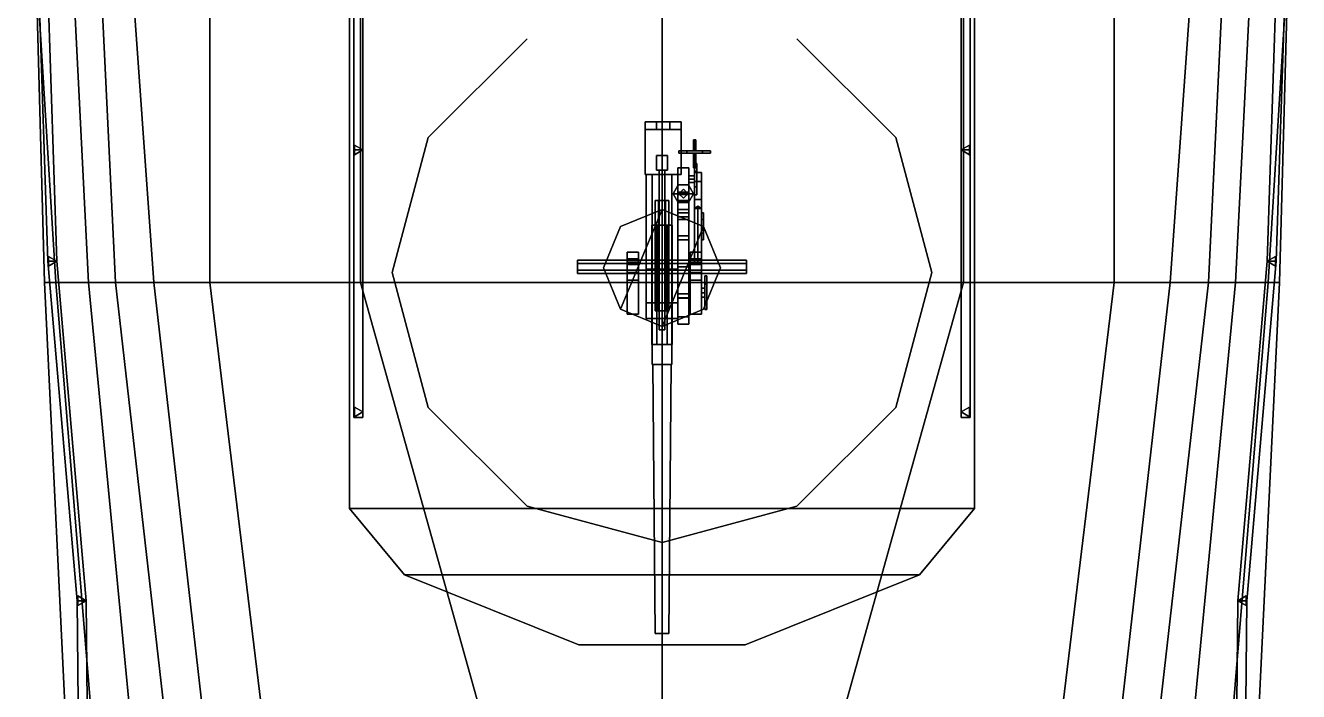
# Model space of a CAD drawing. Header units: millimetres. Extents: x -30 to 5.9, y -44.5 to 49.
# Drawn here: x -5.66 to 5.66, y -26.27 to -20.34 of the extents above; entities that cross this region are included whole.
import ezdxf

# ---------------------------------------------------------------- set-up
doc = ezdxf.new("R2010")
doc.units = ezdxf.units.MM
for name, color, linetype in [('gun', 1, 'Continuous'), ('r2', 6, 'Continuous'), ('railings', 6, 'Continuous'), ('sleeve', 5, 'Continuous'), ('turret', 2, 'Continuous')]:
    doc.layers.add(name, color=color, linetype=linetype)

msp = doc.modelspace()

# ---------------------------------------------------------------- linework, layer by layer
for points in [[(2.78, -24.64, 4.74), (2.78, -9.53, 4.45), (-2.78, -9.53, 4.45), (-2.78, -24.64, 4.74)], [(-2.78, -9.53, 4.45), (-2.78, -9.53, 2.53), (-2.78, -24.64, 2.31), (-2.78, -24.64, 4.74)], [(2.78, -24.64, 2.31), (2.78, -9.53, 2.53), (2.78, -9.53, 4.45), (2.78, -24.64, 4.74)], [(-5.39, -22.63, 1.24), (-5.66, -18.26, 1.24), (-5.32, -18.26, -0.49), (-5.1, -22.63, -0.25)], [(-5.49, -22.63, 2.35), (-5.61, -18.26, 2.53), (-5.66, -18.26, 1.24), (-5.39, -22.63, 1.24)], [(5.49, -22.63, 2.35), (5.61, -18.26, 2.53), (-5.61, -18.26, 2.53), (-5.49, -22.63, 2.35)], [(-5.1, -22.63, -0.25), (-5.32, -18.26, -0.49), (-5.07, -18.26, -1.28), (-4.86, -22.63, -0.81)], [(-4.86, -22.63, -0.81), (-5.07, -18.26, -1.28), (-4.83, -18.26, -1.6), (-4.52, -22.63, -1.27)], [(-4.52, -22.63, -1.27), (-4.83, -18.26, -1.6), (-4.02, -18.26, -2.34), (-4.02, -22.63, -1.77)], [(-4.02, -18.26, -2.34), (-2.68, -18.26, -3.03), (-2.68, -22.63, -2.6), (-4.02, -22.63, -1.77)], [(-2.68, -22.63, -2.6), (-2.68, -18.26, -3.03), (0, -18.26, -3.53), (0, -22.63, -3.64)], [(2.68, -18.26, -3.03), (2.68, -22.63, -2.6), (0, -22.63, -3.64), (0, -18.26, -3.53)], [(4.02, -22.63, -1.77), (2.68, -22.63, -2.6), (2.68, -18.26, -3.03), (4.02, -18.26, -2.34)], [(4.83, -18.26, -1.6), (4.52, -22.63, -1.27), (4.02, -22.63, -1.77), (4.02, -18.26, -2.34)], [(5.07, -18.26, -1.28), (4.86, -22.63, -0.81), (4.52, -22.63, -1.27), (4.83, -18.26, -1.6)], [(5.32, -18.26, -0.49), (5.1, -22.63, -0.25), (4.86, -22.63, -0.81), (5.07, -18.26, -1.28)], [(5.66, -18.26, 1.24), (5.39, -22.63, 1.24), (5.1, -22.63, -0.25), (5.32, -18.26, -0.49)], [(5.61, -18.26, 2.53), (5.49, -22.63, 2.35), (5.39, -22.63, 1.24), (5.66, -18.26, 1.24)], [(-1.2, -20.462, 4.66), (-2.078, -21.34, 4.67), (-2.078, -21.34, 6.31), (-1.2, -20.462, 6.31)], [(-2.078, -21.34, 4.67), (-1.2, -20.462, 4.66), (-1.2, -20.462, 6.31), (-2.078, -21.34, 6.31)], [(2.078, -21.34, 4.67), (1.2, -20.462, 4.66), (1.2, -20.462, 6.31), (2.078, -21.34, 6.31)], [(1.2, -20.462, 4.66), (2.078, -21.34, 4.67), (2.078, -21.34, 6.31), (1.2, -20.462, 6.31)], [(-2.078, -21.34, 4.67), (-2.4, -22.54, 4.7), (-2.4, -22.54, 6.31), (-2.078, -21.34, 6.31)], [(-2.4, -22.54, 4.7), (-2.078, -21.34, 4.67), (-2.078, -21.34, 6.31), (-2.4, -22.54, 6.31)], [(2.4, -22.54, 4.7), (2.078, -21.34, 4.67), (2.078, -21.34, 6.31), (2.4, -22.54, 6.31)], [(2.078, -21.34, 4.67), (2.4, -22.54, 4.7), (2.4, -22.54, 6.31), (2.078, -21.34, 6.31)], [(0, -21.98, 4.69), (-0.368, -22.132, 4.69), (-0.368, -22.132, 5.2), (0, -21.98, 5.2)], [(0.368, -22.132, 4.69), (0, -21.98, 4.69), (0, -21.98, 5.2), (0.368, -22.132, 5.2)], [(-0.368, -22.132, 4.69), (-0.52, -22.5, 4.7), (-0.52, -22.5, 5.2), (-0.368, -22.132, 5.2)], [(0.52, -22.5, 4.7), (0.368, -22.132, 4.69), (0.368, -22.132, 5.2), (0.52, -22.5, 5.2)], [(-0.52, -22.5, 4.7), (-0.368, -22.868, 4.7), (-0.368, -22.868, 5.2), (-0.52, -22.5, 5.2)], [(0.368, -22.868, 4.7), (0.52, -22.5, 4.7), (0.52, -22.5, 5.2), (0.368, -22.868, 5.2)], [(-5.28, -27, 2.45), (-5.49, -22.63, 2.35), (-5.39, -22.63, 1.24), (-5.03, -27, 0.64)], [(5.28, -27, 2.45), (5.49, -22.63, 2.35), (-5.49, -22.63, 2.35), (-5.28, -27, 2.45)], [(-5.03, -27, 0.64), (-5.39, -22.63, 1.24), (-5.1, -22.63, -0.25), (-4.68, -27, -0.12)], [(-4.68, -27, -0.12), (-5.1, -22.63, -0.25), (-4.86, -22.63, -0.81), (-4.36, -27, -0.64)], [(-4.36, -27, -0.64), (-4.86, -22.63, -0.81), (-4.52, -22.63, -1.27), (-4.02, -27, -1.05)], [(-4.02, -27, -1.05), (-4.52, -22.63, -1.27), (-4.02, -22.63, -1.77), (-3.49, -27, -1.51)], [(-4.02, -22.63, -1.77), (-2.68, -22.63, -2.6), (-1.46, -27, -2.6), (-3.49, -27, -1.51)], [(-1.46, -27, -2.6), (-2.68, -22.63, -2.6), (0, -22.63, -3.64), (0, -27, -3.64)], [(-2.4, -22.54, 4.7), (-2.078, -23.74, 4.72), (-2.078, -23.74, 6.31), (-2.4, -22.54, 6.31)], [(-2.078, -23.74, 4.72), (-2.4, -22.54, 4.7), (-2.4, -22.54, 6.31), (-2.078, -23.74, 6.31)], [(2.68, -22.63, -2.6), (1.46, -27, -2.6), (0, -27, -3.64), (0, -22.63, -3.64)], [(3.49, -27, -1.51), (1.46, -27, -2.6), (2.68, -22.63, -2.6), (4.02, -22.63, -1.77)], [(2.078, -23.74, 4.72), (2.4, -22.54, 4.7), (2.4, -22.54, 6.31), (2.078, -23.74, 6.31)], [(2.4, -22.54, 4.7), (2.078, -23.74, 4.72), (2.078, -23.74, 6.31), (2.4, -22.54, 6.31)], [(4.52, -22.63, -1.27), (4.02, -27, -1.05), (3.49, -27, -1.51), (4.02, -22.63, -1.77)], [(4.86, -22.63, -0.81), (4.36, -27, -0.64), (4.02, -27, -1.05), (4.52, -22.63, -1.27)], [(5.1, -22.63, -0.25), (4.68, -27, -0.12), (4.36, -27, -0.64), (4.86, -22.63, -0.81)], [(5.39, -22.63, 1.24), (5.03, -27, 0.64), (4.68, -27, -0.12), (5.1, -22.63, -0.25)], [(5.49, -22.63, 2.35), (5.28, -27, 2.45), (5.03, -27, 0.64), (5.39, -22.63, 1.24)], [(-0.368, -22.868, 4.7), (0, -23.02, 4.71), (0, -23.02, 5.2), (-0.368, -22.868, 5.2)], [(0, -23.02, 4.71), (0.368, -22.868, 4.7), (0.368, -22.868, 5.2), (0, -23.02, 5.2)], [(-2.078, -23.74, 4.72), (-1.2, -24.618, 4.74), (-1.2, -24.618, 6.31), (-2.078, -23.74, 6.31)], [(-1.2, -24.618, 4.74), (-2.078, -23.74, 4.72), (-2.078, -23.74, 6.31), (-1.2, -24.618, 6.31)], [(1.2, -24.618, 4.74), (2.078, -23.74, 4.72), (2.078, -23.74, 6.31), (1.2, -24.618, 6.31)], [(2.078, -23.74, 4.72), (1.2, -24.618, 4.74), (1.2, -24.618, 6.31), (2.078, -23.74, 6.31)], [(-2.78, -24.64, 4.74), (-2.78, -24.64, 2.39), (-2.29, -25.23, 2.4), (-2.29, -25.23, 4.74)], [(2.29, -25.23, 4.74), (2.78, -24.64, 4.74), (-2.78, -24.64, 4.74), (-2.29, -25.23, 4.74)], [(-1.2, -24.618, 4.74), (0, -24.94, 4.74), (0, -24.94, 6.31), (-1.2, -24.618, 6.31)], [(0, -24.94, 4.74), (-1.2, -24.618, 4.74), (-1.2, -24.618, 6.31), (0, -24.94, 6.31)], [(0, -24.94, 4.74), (1.2, -24.618, 4.74), (1.2, -24.618, 6.31), (0, -24.94, 6.31)], [(1.2, -24.618, 4.74), (0, -24.94, 4.74), (0, -24.94, 6.31), (1.2, -24.618, 6.31)], [(2.29, -25.23, 2.4), (2.78, -24.64, 2.39), (2.78, -24.64, 4.74), (2.29, -25.23, 4.74)], [(-2.29, -25.23, 4.74), (-2.29, -25.23, 2.4), (2.29, -25.23, 2.4), (2.29, -25.23, 4.74)], [(2.29, -25.23, 4.74), (-2.29, -25.23, 4.74), (-0.74, -25.85, 4.74), (0.74, -25.85, 4.74)], [(0.74, -25.85, 4.74), (-0.74, -25.85, 4.74), (-2.29, -25.23, 4.74), (2.29, -25.23, 4.74)]]:
    msp.add_3dface(points)
at = {"layer": 'gun'}
for points in [[(-0.05, -21.2, 7.14), (-0.15, -21.2, 7.14), (-0.15, -21.27, 7.17), (-0.05, -21.27, 7.17)], [(-0.15, -21.67, 6.85), (-0.15, -21.2, 6.85), (0.17, -21.2, 6.85), (0.17, -21.67, 6.85)], [(-0.15, -21.27, 7.17), (-0.15, -21.2, 7.14), (-0.15, -21.2, 6.85), (-0.15, -21.27, 6.85)], [(-0.05, -21.2, 6.85), (-0.15, -21.2, 6.85), (-0.15, -21.2, 7.14), (-0.05, -21.2, 7.14)], [(0.17, -21.27, 7.17), (-0.15, -21.27, 7.17), (-0.15, -21.67, 7.17), (0.17, -21.67, 7.17)], [(-0.15, -21.67, 7.17), (-0.15, -21.27, 7.17), (-0.15, -21.27, 6.85), (-0.15, -21.67, 6.85)], [(0.07, -21.2, 6.89), (-0.05, -21.2, 6.89), (-0.05, -21.27, 6.89), (0.07, -21.27, 6.89)], [(0.07, -21.2, 6.85), (-0.05, -21.2, 6.85), (-0.05, -21.2, 6.89), (0.07, -21.2, 6.89)], [(-0.05, -21.27, 6.89), (-0.05, -21.2, 6.89), (-0.05, -21.2, 7.14), (-0.05, -21.27, 7.17)], [(0.07, -21.27, 6.89), (-0.05, -21.27, 6.89), (-0.05, -21.27, 7.17), (0.07, -21.27, 7.17)], [(0.17, -21.2, 7.14), (0.07, -21.2, 7.14), (0.07, -21.27, 7.17), (0.17, -21.27, 7.17)], [(0.07, -21.27, 7.17), (0.07, -21.2, 7.14), (0.07, -21.2, 6.89), (0.07, -21.27, 6.89)], [(0.17, -21.2, 6.85), (0.07, -21.2, 6.85), (0.07, -21.2, 7.14), (0.17, -21.2, 7.14)], [(0.17, -21.27, 6.85), (0.17, -21.2, 6.85), (0.17, -21.2, 7.14), (0.17, -21.27, 7.17)], [(0.17, -21.67, 6.85), (0.17, -21.27, 6.85), (0.17, -21.27, 7.17), (0.17, -21.67, 7.17)], [(-0.05, -21.63, 6.72), (-0.05, -21.5, 6.72), (0.05, -21.5, 6.72), (0.05, -21.63, 6.72)], [(-0.05, -21.5, 6.85), (-0.05, -21.5, 6.72), (-0.05, -21.63, 6.72), (-0.05, -21.63, 6.85)], [(0.05, -21.5, 6.85), (0.05, -21.5, 6.72), (-0.05, -21.5, 6.72), (-0.05, -21.5, 6.85)], [(0.05, -21.63, 6.72), (0.05, -21.5, 6.72), (0.05, -21.5, 6.85), (0.05, -21.63, 6.85)], [(0.17, -21.67, 7.17), (-0.15, -21.67, 7.17), (-0.15, -21.67, 6.85), (0.17, -21.67, 6.85)], [(-0.087, -23.36, 7.06), (0, -23.36, 7.11), (0, -21.67, 7.11), (-0.087, -21.67, 7.06)], [(-0.087, -23.36, 6.96), (-0.087, -23.36, 7.06), (-0.087, -21.67, 7.06), (-0.087, -21.67, 6.96)], [(0, -23.36, 6.91), (-0.087, -23.36, 6.96), (-0.087, -21.67, 6.96), (0, -21.67, 6.91)], [(-0.05, -21.63, 6.85), (-0.05, -21.63, 6.72), (0.05, -21.63, 6.72), (0.05, -21.63, 6.85)], [(0, -23.05, 6.755), (-0.025, -23.05, 6.78), (-0.025, -21.63, 6.78), (0, -21.63, 6.755)], [(-0.025, -23.05, 6.78), (0, -23.05, 6.805), (0, -21.63, 6.805), (-0.025, -21.63, 6.78)], [(0.025, -23.05, 6.78), (0, -23.05, 6.755), (0, -21.63, 6.755), (0.025, -21.63, 6.78)], [(0, -23.05, 6.805), (0.025, -23.05, 6.78), (0.025, -21.63, 6.78), (0, -21.63, 6.805)], [(0.087, -23.36, 6.96), (0, -23.36, 6.91), (0, -21.67, 6.91), (0.087, -21.67, 6.96)], [(0, -23.36, 7.11), (0.087, -23.36, 7.06), (0.087, -21.67, 7.06), (0, -21.67, 7.11)], [(0.087, -23.36, 7.06), (0.087, -23.36, 6.96), (0.087, -21.67, 6.96), (0.087, -21.67, 7.06)], [(-0.087, -23.36, 7.06), (0.087, -23.36, 6.96), (0.087, -23.36, 7.06), (0, -23.36, 7.11)], [(-0.087, -23.36, 6.96), (0, -23.36, 6.91), (0.087, -23.36, 6.96), (-0.087, -23.36, 7.06)], [(-0.061, -25.75, 7.045), (0, -25.75, 7.08), (0, -23.36, 7.105), (-0.082, -23.36, 7.058)], [(-0.061, -25.75, 6.975), (-0.061, -25.75, 7.045), (-0.082, -23.36, 7.058), (-0.082, -23.36, 6.963)], [(0, -25.75, 6.94), (-0.061, -25.75, 6.975), (-0.082, -23.36, 6.963), (0, -23.36, 6.915)], [(0, -25.75, 7.08), (0.061, -25.75, 7.045), (0.082, -23.36, 7.058), (0, -23.36, 7.105)], [(0.061, -25.75, 6.975), (0, -25.75, 6.94), (0, -23.36, 6.915), (0.082, -23.36, 6.963)], [(0.061, -25.75, 7.045), (0.061, -25.75, 6.975), (0.082, -23.36, 6.963), (0.082, -23.36, 7.058)], [(-0.061, -25.75, 6.975), (0, -25.75, 6.94), (0.061, -25.75, 6.975), (-0.061, -25.75, 7.045)], [(-0.061, -25.75, 7.045), (0.061, -25.75, 6.975), (0.061, -25.75, 7.045), (0, -25.75, 7.08)]]:
    msp.add_3dface(points, dxfattribs=at)
at = {"layer": 'r2'}
for points in [[(-2.74, -21.45, 5.95), (-2.74, -19.61, 5.92), (-2.66, -19.61, 5.92), (-2.66, -21.45, 5.95)], [(-2.66, -21.45, 5.95), (-2.66, -19.61, 5.92), (-2.74, -19.61, 5.92), (-2.74, -21.45, 5.95)], [(-5.46, -22.44, 3.63), (-5.54, -20, 3.6), (-5.46, -20, 3.6), (-5.38, -22.44, 3.63)], [(-5.38, -22.44, 3.63), (-5.46, -20, 3.6), (-5.54, -20, 3.6), (-5.46, -22.44, 3.63)], [(-2.66, -23.83, 6), (-2.66, -21.45, 5.95), (-2.74, -21.45, 5.95), (-2.74, -23.83, 6)], [(-2.74, -23.83, 6), (-2.74, -21.45, 5.95), (-2.66, -21.45, 5.95), (-2.66, -23.83, 6)], [(-2.735, -21.407, 4.67), (-2.66, -21.45, 4.67), (-2.66, -21.45, 5.95), (-2.735, -21.407, 5.95)], [(-2.735, -21.493, 4.67), (-2.735, -21.407, 4.67), (-2.735, -21.407, 5.95), (-2.735, -21.493, 5.95)], [(-2.66, -21.45, 4.67), (-2.735, -21.493, 4.67), (-2.735, -21.493, 5.95), (-2.66, -21.45, 5.95)], [(-5.455, -22.397, 2.35), (-5.38, -22.44, 2.35), (-5.38, -22.44, 3.63), (-5.455, -22.397, 3.63)], [(-5.455, -22.483, 2.35), (-5.455, -22.397, 2.35), (-5.455, -22.397, 3.63), (-5.455, -22.483, 3.63)], [(-5.12, -25.46, 3.69), (-5.38, -22.44, 3.63), (-5.46, -22.44, 3.63), (-5.2, -25.46, 3.69)], [(-5.2, -25.46, 3.69), (-5.46, -22.44, 3.63), (-5.38, -22.44, 3.63), (-5.12, -25.46, 3.69)], [(-5.38, -22.44, 2.35), (-5.455, -22.483, 2.35), (-5.455, -22.483, 3.63), (-5.38, -22.44, 3.63)], [(-2.735, -23.737, 4.72), (-2.66, -23.78, 4.72), (-2.66, -23.78, 6), (-2.735, -23.737, 6)], [(-2.735, -23.823, 4.72), (-2.735, -23.737, 4.72), (-2.735, -23.737, 6), (-2.735, -23.823, 6)], [(-2.66, -23.78, 4.72), (-2.735, -23.823, 4.72), (-2.735, -23.823, 6), (-2.66, -23.78, 6)], [(-5.1, -27.58, 3.74), (-5.12, -25.46, 3.69), (-5.2, -25.46, 3.69), (-5.18, -27.58, 3.74)], [(-5.18, -27.58, 3.74), (-5.2, -25.46, 3.69), (-5.12, -25.46, 3.69), (-5.1, -27.58, 3.74)], [(-5.195, -25.417, 2.41), (-5.12, -25.46, 2.41), (-5.12, -25.46, 3.69), (-5.195, -25.417, 3.69)], [(-5.195, -25.503, 2.41), (-5.195, -25.417, 2.41), (-5.195, -25.417, 3.69), (-5.195, -25.503, 3.69)], [(-5.12, -25.46, 2.41), (-5.195, -25.503, 2.41), (-5.195, -25.503, 3.69), (-5.12, -25.46, 3.69)]]:
    msp.add_3dface(points, dxfattribs=at)
at = {"layer": 'railings'}
for points in [[(2.66, -21.45, 5.95), (2.66, -19.61, 5.92), (2.74, -19.61, 5.92), (2.74, -21.45, 5.95)], [(2.74, -21.45, 5.95), (2.74, -19.61, 5.92), (2.66, -19.61, 5.92), (2.66, -21.45, 5.95)], [(5.46, -22.44, 3.63), (5.54, -20, 3.6), (5.46, -20, 3.6), (5.38, -22.44, 3.63)], [(5.38, -22.44, 3.63), (5.46, -20, 3.6), (5.54, -20, 3.6), (5.46, -22.44, 3.63)], [(2.735, -21.407, 4.67), (2.66, -21.45, 4.67), (2.66, -21.45, 5.95), (2.735, -21.407, 5.95)], [(2.66, -21.45, 4.67), (2.735, -21.493, 4.67), (2.735, -21.493, 5.95), (2.66, -21.45, 5.95)], [(2.74, -23.83, 6), (2.74, -21.45, 5.95), (2.66, -21.45, 5.95), (2.66, -23.83, 6)], [(2.66, -23.83, 6), (2.66, -21.45, 5.95), (2.74, -21.45, 5.95), (2.74, -23.83, 6)], [(2.735, -21.493, 4.67), (2.735, -21.407, 4.67), (2.735, -21.407, 5.95), (2.735, -21.493, 5.95)], [(5.455, -22.397, 2.35), (5.38, -22.44, 2.35), (5.38, -22.44, 3.63), (5.455, -22.397, 3.63)], [(5.455, -22.483, 2.35), (5.455, -22.397, 2.35), (5.455, -22.397, 3.63), (5.455, -22.483, 3.63)], [(5.12, -25.46, 3.69), (5.38, -22.44, 3.63), (5.46, -22.44, 3.63), (5.2, -25.46, 3.69)], [(5.2, -25.46, 3.69), (5.46, -22.44, 3.63), (5.38, -22.44, 3.63), (5.12, -25.46, 3.69)], [(5.38, -22.44, 2.35), (5.455, -22.483, 2.35), (5.455, -22.483, 3.63), (5.38, -22.44, 3.63)], [(2.735, -23.737, 4.72), (2.66, -23.78, 4.72), (2.66, -23.78, 6), (2.735, -23.737, 6)], [(2.735, -23.823, 4.72), (2.735, -23.737, 4.72), (2.735, -23.737, 6), (2.735, -23.823, 6)], [(2.66, -23.78, 4.72), (2.735, -23.823, 4.72), (2.735, -23.823, 6), (2.66, -23.78, 6)], [(5.18, -27.58, 3.74), (5.2, -25.46, 3.69), (5.12, -25.46, 3.69), (5.1, -27.58, 3.74)], [(5.1, -27.58, 3.74), (5.12, -25.46, 3.69), (5.2, -25.46, 3.69), (5.18, -27.58, 3.74)], [(5.195, -25.417, 2.41), (5.12, -25.46, 2.41), (5.12, -25.46, 3.69), (5.195, -25.417, 3.69)], [(5.12, -25.46, 2.41), (5.195, -25.503, 2.41), (5.195, -25.503, 3.69), (5.12, -25.46, 3.69)], [(5.195, -25.503, 2.41), (5.195, -25.417, 2.41), (5.195, -25.417, 3.69), (5.195, -25.503, 3.69)]]:
    msp.add_3dface(points, dxfattribs=at)
at = {"layer": 'sleeve'}
for points in [[(0.29, -21.36, 7.32), (0.3, -21.36, 7.31), (0.29, -21.36, 7.3), (0.28, -21.36, 7.31)], [(0.29, -21.46, 7.3), (0.28, -21.46, 7.31), (0.28, -21.36, 7.31), (0.29, -21.36, 7.3)], [(0.28, -21.46, 7.31), (0.29, -21.46, 7.32), (0.29, -21.36, 7.32), (0.28, -21.36, 7.31)], [(0.3, -21.46, 7.31), (0.29, -21.46, 7.3), (0.29, -21.36, 7.3), (0.3, -21.36, 7.31)], [(0.29, -21.46, 7.32), (0.3, -21.46, 7.31), (0.3, -21.36, 7.31), (0.29, -21.36, 7.32)], [(0.15, -21.46, 7.21), (0.43, -21.46, 7.21), (0.36, -21.46, 7.089), (0.22, -21.46, 7.089)], [(0.22, -21.46, 7.331), (0.36, -21.46, 7.331), (0.43, -21.46, 7.21), (0.15, -21.46, 7.21)], [(0.22, -21.48, 7.089), (0.15, -21.48, 7.21), (0.15, -21.46, 7.21), (0.22, -21.46, 7.089)], [(0.15, -21.48, 7.21), (0.22, -21.48, 7.331), (0.22, -21.46, 7.331), (0.15, -21.46, 7.21)], [(0.22, -21.48, 7.089), (0.36, -21.48, 7.089), (0.43, -21.48, 7.21), (0.15, -21.48, 7.21)], [(0.15, -21.48, 7.21), (0.43, -21.48, 7.21), (0.36, -21.48, 7.331), (0.22, -21.48, 7.331)], [(0.36, -21.48, 7.089), (0.22, -21.48, 7.089), (0.22, -21.46, 7.089), (0.36, -21.46, 7.089)], [(0.22, -21.48, 7.331), (0.36, -21.48, 7.331), (0.36, -21.46, 7.331), (0.22, -21.46, 7.331)], [(0.29, -21.61, 7.2), (0.28, -21.61, 7.21), (0.28, -21.48, 7.21), (0.29, -21.48, 7.2)], [(0.28, -21.61, 7.21), (0.29, -21.61, 7.22), (0.29, -21.48, 7.22), (0.28, -21.48, 7.21)], [(0.3, -21.61, 7.21), (0.29, -21.61, 7.2), (0.29, -21.48, 7.2), (0.3, -21.48, 7.21)], [(0.29, -21.61, 7.22), (0.3, -21.61, 7.21), (0.3, -21.48, 7.21), (0.29, -21.48, 7.22)], [(0.43, -21.48, 7.21), (0.36, -21.48, 7.089), (0.36, -21.46, 7.089), (0.43, -21.46, 7.21)], [(0.36, -21.48, 7.331), (0.43, -21.48, 7.21), (0.43, -21.46, 7.21), (0.36, -21.46, 7.331)], [(0.24, -22.01, 7.26), (0.24, -21.61, 7.26), (0.14, -21.61, 7.26), (0.14, -22.01, 7.26)], [(0.24, -21.61, 7.26), (0.24, -21.61, 7.05), (0.14, -21.61, 7.05), (0.14, -21.61, 7.26)], [(0.14, -22.01, 7.05), (0.14, -21.61, 7.05), (0.24, -21.61, 7.05), (0.24, -22.01, 7.05)], [(0.14, -21.61, 7.26), (0.14, -21.61, 7.05), (0.14, -22.01, 7.05), (0.14, -22.01, 7.26)], [(0.24, -22.01, 7.05), (0.24, -21.61, 7.05), (0.24, -21.61, 7.26), (0.24, -22.01, 7.26)], [(0.29, -21.64, 7.029), (0.29, -21.78, 7.029), (0.29, -21.85, 7.15), (0.29, -21.57, 7.15)], [(0.29, -21.57, 7.15), (0.29, -21.85, 7.15), (0.29, -21.78, 7.271), (0.29, -21.64, 7.271)], [(0.29, -21.64, 7.029), (0.29, -21.57, 7.15), (0.31, -21.57, 7.15), (0.31, -21.64, 7.029)], [(0.29, -21.57, 7.15), (0.29, -21.64, 7.271), (0.31, -21.64, 7.271), (0.31, -21.57, 7.15)], [(0.31, -21.57, 7.15), (0.31, -21.85, 7.15), (0.31, -21.78, 7.029), (0.31, -21.64, 7.029)], [(0.31, -21.64, 7.271), (0.31, -21.78, 7.271), (0.31, -21.85, 7.15), (0.31, -21.57, 7.15)], [(-0.14, -21.67, 7.15), (-0.14, -21.67, 6.82), (-0.14, -22.95, 6.82), (-0.14, -22.95, 7.15)], [(-0.14, -22.95, 6.82), (-0.14, -21.67, 6.82), (0.14, -21.67, 6.82), (0.14, -22.95, 6.82)], [(0.14, -22.51, 7.15), (0.14, -21.67, 7.15), (-0.14, -21.67, 7.15), (-0.14, -22.51, 7.15)], [(0.14, -21.67, 7.15), (0.14, -21.67, 6.82), (-0.14, -21.67, 6.82), (-0.14, -21.67, 7.15)], [(0.14, -22.95, 6.82), (0.14, -21.67, 6.82), (0.14, -21.67, 7.15), (0.14, -22.95, 7.15)], [(0.24, -21.71, 7.12), (0.24, -21.68, 7.15), (0.29, -21.68, 7.15), (0.29, -21.71, 7.12)], [(0.24, -21.68, 7.15), (0.24, -21.71, 7.18), (0.29, -21.71, 7.18), (0.29, -21.68, 7.15)], [(0.24, -21.74, 7.15), (0.24, -21.71, 7.12), (0.29, -21.71, 7.12), (0.29, -21.74, 7.15)], [(0.24, -21.71, 7.18), (0.24, -21.74, 7.15), (0.29, -21.74, 7.15), (0.29, -21.71, 7.18)], [(0.29, -21.78, 7.029), (0.29, -21.64, 7.029), (0.31, -21.64, 7.029), (0.31, -21.78, 7.029)], [(0.29, -21.64, 7.271), (0.29, -21.78, 7.271), (0.31, -21.78, 7.271), (0.31, -21.64, 7.271)], [(0.235, -21.762, 7.51), (0.145, -21.762, 7.51), (0.1, -21.84, 7.51), (0.28, -21.84, 7.51)], [(0.28, -21.84, 7.35), (0.1, -21.84, 7.35), (0.145, -21.762, 7.35), (0.235, -21.762, 7.35)], [(0.145, -21.762, 7.35), (0.1, -21.84, 7.35), (0.1, -21.84, 7.51), (0.145, -21.762, 7.51)], [(0.28, -21.84, 7.51), (0.1, -21.84, 7.51), (0.145, -21.918, 7.51), (0.235, -21.918, 7.51)], [(0.235, -21.918, 7.35), (0.145, -21.918, 7.35), (0.1, -21.84, 7.35), (0.28, -21.84, 7.35)], [(0.1, -21.84, 7.35), (0.145, -21.918, 7.35), (0.145, -21.918, 7.51), (0.1, -21.84, 7.51)], [(0.235, -21.762, 7.35), (0.145, -21.762, 7.35), (0.145, -21.762, 7.51), (0.235, -21.762, 7.51)], [(0.19, -21.8, 7.26), (0.15, -21.84, 7.26), (0.15, -21.84, 7.35), (0.19, -21.8, 7.35)], [(0.15, -21.84, 7.26), (0.19, -21.88, 7.26), (0.19, -21.88, 7.35), (0.15, -21.84, 7.35)], [(0.23, -21.84, 7.26), (0.19, -21.8, 7.26), (0.19, -21.8, 7.35), (0.23, -21.84, 7.35)], [(0.19, -21.88, 7.26), (0.23, -21.84, 7.26), (0.23, -21.84, 7.35), (0.19, -21.88, 7.35)], [(0.28, -21.84, 7.35), (0.235, -21.762, 7.35), (0.235, -21.762, 7.51), (0.28, -21.84, 7.51)], [(0.235, -21.918, 7.35), (0.28, -21.84, 7.35), (0.28, -21.84, 7.51), (0.235, -21.918, 7.51)], [(0.29, -21.85, 7.15), (0.29, -21.78, 7.029), (0.31, -21.78, 7.029), (0.31, -21.85, 7.15)], [(0.29, -21.78, 7.271), (0.29, -21.85, 7.15), (0.31, -21.85, 7.15), (0.31, -21.78, 7.271)], [(-0.06, -22.88, 7.53), (-0.03, -22.88, 7.582), (-0.03, -21.9, 7.582), (-0.06, -21.9, 7.53)], [(-0.03, -21.9, 7.582), (0.03, -21.9, 7.582), (0.06, -21.9, 7.53), (-0.06, -21.9, 7.53)], [(-0.03, -22.88, 7.478), (-0.06, -22.88, 7.53), (-0.06, -21.9, 7.53), (-0.03, -21.9, 7.478)], [(-0.06, -21.9, 7.53), (0.06, -21.9, 7.53), (0.03, -21.9, 7.478), (-0.03, -21.9, 7.478)], [(0.03, -22.88, 7.478), (-0.03, -22.88, 7.478), (-0.03, -21.9, 7.478), (0.03, -21.9, 7.478)], [(-0.03, -22.88, 7.582), (0.03, -22.88, 7.582), (0.03, -21.9, 7.582), (-0.03, -21.9, 7.582)], [(0.03, -22.88, 7.582), (0.06, -22.88, 7.53), (0.06, -21.9, 7.53), (0.03, -21.9, 7.582)], [(0.06, -22.88, 7.53), (0.03, -22.88, 7.478), (0.03, -21.9, 7.478), (0.06, -21.9, 7.53)], [(0.14, -22.07, 7.34), (0.14, -21.9, 7.36), (0.24, -21.9, 7.36), (0.24, -22.07, 7.34)], [(0.24, -22.07, 7.41), (0.24, -21.9, 7.47), (0.14, -21.9, 7.47), (0.14, -22.07, 7.41)], [(0.14, -21.9, 7.47), (0.14, -21.9, 7.36), (0.14, -22.07, 7.34), (0.14, -22.07, 7.41)], [(0.145, -21.918, 7.35), (0.235, -21.918, 7.35), (0.235, -21.918, 7.51), (0.145, -21.918, 7.51)], [(0.24, -22.07, 7.34), (0.24, -21.9, 7.36), (0.24, -21.9, 7.47), (0.24, -22.07, 7.41)], [(0.14, -22.01, 7.26), (0.14, -22.01, 7.05), (0.24, -22.01, 7.05), (0.24, -22.01, 7.26)], [(0.24, -22.77, 7.32), (0.24, -22.07, 7.41), (0.14, -22.07, 7.41), (0.14, -22.77, 7.32)], [(0.14, -22.07, 7.41), (0.14, -22.07, 7.34), (0.14, -22.55, 7.26), (0.14, -22.77, 7.32)], [(0.14, -22.55, 7.26), (0.14, -22.07, 7.34), (0.24, -22.07, 7.34), (0.24, -22.55, 7.26)], [(0.24, -22.55, 7.26), (0.24, -22.07, 7.34), (0.24, -22.07, 7.41), (0.24, -22.77, 7.32)], [(-0.045, -23.18, 6.702), (-0.09, -23.18, 6.78), (-0.09, -22.12, 6.78), (-0.045, -22.12, 6.702)], [(-0.09, -23.18, 6.78), (-0.045, -23.18, 6.858), (-0.045, -22.12, 6.858), (-0.09, -22.12, 6.78)], [(0.09, -22.12, 6.78), (-0.09, -22.12, 6.78), (-0.045, -22.12, 6.858), (0.045, -22.12, 6.858)], [(0.045, -22.12, 6.702), (-0.045, -22.12, 6.702), (-0.09, -22.12, 6.78), (0.09, -22.12, 6.78)], [(0.045, -23.18, 6.702), (-0.045, -23.18, 6.702), (-0.045, -22.12, 6.702), (0.045, -22.12, 6.702)], [(-0.045, -23.18, 6.858), (0.045, -23.18, 6.858), (0.045, -22.12, 6.858), (-0.045, -22.12, 6.858)], [(0.09, -23.18, 6.78), (0.045, -23.18, 6.702), (0.045, -22.12, 6.702), (0.09, -22.12, 6.78)], [(0.045, -23.18, 6.858), (0.09, -23.18, 6.78), (0.09, -22.12, 6.78), (0.045, -22.12, 6.858)], [(-0.75, -22.46, 6.968), (-0.75, -22.52, 6.968), (-0.75, -22.55, 7.02), (-0.75, -22.43, 7.02)], [(-0.75, -22.43, 7.02), (-0.75, -22.55, 7.02), (-0.75, -22.52, 7.072), (-0.75, -22.46, 7.072)], [(-0.75, -22.46, 6.968), (-0.75, -22.43, 7.02), (0.75, -22.43, 7.02), (0.75, -22.46, 6.968)], [(-0.75, -22.43, 7.02), (-0.75, -22.46, 7.072), (0.75, -22.46, 7.072), (0.75, -22.43, 7.02)], [(-0.75, -22.52, 6.968), (-0.75, -22.46, 6.968), (0.75, -22.46, 6.968), (0.75, -22.52, 6.968)], [(-0.75, -22.46, 7.072), (-0.75, -22.52, 7.072), (0.75, -22.52, 7.072), (0.75, -22.46, 7.072)], [(-0.75, -22.55, 7.02), (-0.75, -22.52, 6.968), (0.75, -22.52, 6.968), (0.75, -22.55, 7.02)], [(-0.75, -22.52, 7.072), (-0.75, -22.55, 7.02), (0.75, -22.55, 7.02), (0.75, -22.52, 7.072)], [(0.14, -22.81, 7.54), (0.14, -22.51, 7.54), (-0.14, -22.51, 7.54), (-0.14, -22.81, 7.54)], [(-0.14, -22.51, 7.54), (-0.14, -22.51, 7.15), (-0.14, -22.81, 7.15), (-0.14, -22.81, 7.54)], [(0.14, -22.51, 7.54), (0.14, -22.51, 7.15), (-0.14, -22.51, 7.15), (-0.14, -22.51, 7.54)], [(0.14, -22.81, 7.15), (0.14, -22.51, 7.15), (0.14, -22.51, 7.54), (0.14, -22.81, 7.54)], [(0.75, -22.43, 7.02), (0.75, -22.55, 7.02), (0.75, -22.52, 6.968), (0.75, -22.46, 6.968)], [(0.75, -22.46, 7.072), (0.75, -22.52, 7.072), (0.75, -22.55, 7.02), (0.75, -22.43, 7.02)], [(0.14, -22.77, 6.8), (0.14, -22.55, 6.8), (0.24, -22.55, 6.8), (0.24, -22.77, 6.8)], [(0.14, -22.55, 7.26), (0.14, -22.55, 6.8), (0.14, -22.77, 6.8), (0.14, -22.77, 7.32)], [(0.24, -22.55, 7.26), (0.24, -22.55, 6.8), (0.14, -22.55, 6.8), (0.14, -22.55, 7.26)], [(0.24, -22.77, 6.8), (0.24, -22.55, 6.8), (0.24, -22.55, 7.26), (0.24, -22.77, 7.32)], [(-0.14, -22.81, 7.54), (-0.14, -22.81, 7.15), (-0.14, -22.95, 7.15), (-0.14, -22.95, 7.31)], [(0.14, -22.95, 7.31), (0.14, -22.81, 7.54), (-0.14, -22.81, 7.54), (-0.14, -22.95, 7.31)], [(0.14, -22.77, 7.32), (0.14, -22.77, 6.8), (0.24, -22.77, 6.8), (0.24, -22.77, 7.32)], [(0.14, -22.95, 7.15), (0.14, -22.81, 7.15), (0.14, -22.81, 7.54), (0.14, -22.95, 7.31)], [(-0.14, -22.95, 7.31), (-0.14, -22.95, 7.15), (0.14, -22.95, 7.15), (0.14, -22.95, 7.31)], [(-0.14, -22.95, 7.15), (-0.14, -22.95, 6.82), (0.14, -22.95, 6.82), (0.14, -22.95, 7.15)], [(-0.06, -22.88, 7.53), (0.06, -22.88, 7.53), (0.03, -22.88, 7.582), (-0.03, -22.88, 7.582)], [(-0.03, -22.88, 7.478), (0.03, -22.88, 7.478), (0.06, -22.88, 7.53), (-0.06, -22.88, 7.53)], [(-0.045, -23.18, 6.702), (0.045, -23.18, 6.702), (0.09, -23.18, 6.78), (-0.09, -23.18, 6.78)], [(-0.09, -23.18, 6.78), (0.09, -23.18, 6.78), (0.045, -23.18, 6.858), (-0.045, -23.18, 6.858)]]:
    msp.add_3dface(points, dxfattribs=at)
at = {"layer": 'turret'}
for points in [[(0.29, -21.73, 6.101), (0.29, -21.89, 6.101), (0.29, -21.97, 6.24), (0.29, -21.65, 6.24)], [(0.29, -21.73, 6.101), (0.29, -21.65, 6.24), (0.35, -21.65, 6.24), (0.35, -21.73, 6.101)], [(0.29, -21.65, 6.24), (0.29, -21.97, 6.24), (0.29, -21.89, 6.379), (0.29, -21.73, 6.379)], [(0.29, -21.65, 6.24), (0.29, -21.73, 6.379), (0.35, -21.73, 6.379), (0.35, -21.65, 6.24)], [(0.29, -21.73, 6.379), (0.29, -21.89, 6.379), (0.35, -21.89, 6.379), (0.35, -21.73, 6.379)], [(0.29, -21.89, 6.101), (0.29, -21.73, 6.101), (0.35, -21.73, 6.101), (0.35, -21.89, 6.101)], [(0.35, -21.65, 6.24), (0.35, -21.97, 6.24), (0.35, -21.89, 6.101), (0.35, -21.73, 6.101)], [(0.35, -21.73, 6.379), (0.35, -21.89, 6.379), (0.35, -21.97, 6.24), (0.35, -21.65, 6.24)], [(0.14, -21.908, 6.779), (0.14, -21.85, 7.05), (0.14, -21.76, 7.05), (0.14, -21.825, 6.744)], [(0.14, -21.825, 6.744), (0.14, -21.76, 7.05), (0.24, -21.76, 7.05), (0.24, -21.825, 6.744)], [(0.14, -22.045, 6.575), (0.14, -21.908, 6.779), (0.14, -21.825, 6.744), (0.14, -21.981, 6.511)], [(0.14, -21.981, 6.511), (0.14, -21.825, 6.744), (0.24, -21.825, 6.744), (0.24, -21.981, 6.511)], [(0.24, -21.825, 6.744), (0.24, -21.76, 7.05), (0.24, -21.85, 7.05), (0.24, -21.908, 6.779)], [(0.24, -21.981, 6.511), (0.24, -21.825, 6.744), (0.24, -21.908, 6.779), (0.24, -22.045, 6.575)], [(0.24, -21.85, 7.05), (0.14, -21.85, 7.05), (0.14, -21.908, 6.779), (0.24, -21.908, 6.779)], [(0.24, -21.908, 6.779), (0.14, -21.908, 6.779), (0.14, -22.045, 6.575), (0.24, -22.045, 6.575)], [(0.29, -21.97, 6.24), (0.29, -21.89, 6.101), (0.35, -21.89, 6.101), (0.35, -21.97, 6.24)], [(0.29, -21.89, 6.379), (0.29, -21.97, 6.24), (0.35, -21.97, 6.24), (0.35, -21.89, 6.379)], [(0.32, -22.47, 6.21), (0.29, -22.47, 6.24), (0.29, -21.97, 6.24), (0.32, -21.95, 6.21)], [(0.29, -22.47, 6.24), (0.32, -22.47, 6.27), (0.32, -21.95, 6.27), (0.29, -21.97, 6.24)], [(0.35, -22.47, 6.24), (0.32, -22.47, 6.21), (0.32, -21.95, 6.21), (0.35, -21.97, 6.24)], [(0.32, -22.47, 6.27), (0.35, -22.47, 6.24), (0.35, -21.97, 6.24), (0.32, -21.95, 6.27)], [(-0.368, -22.868, 5.44), (0, -21.98, 5.44), (-0.368, -22.132, 5.44), (-0.52, -22.5, 5.44)], [(0, -21.98, 5.2), (-0.368, -22.132, 5.2), (-0.368, -22.132, 5.44), (0, -21.98, 5.44)], [(0, -23.02, 5.44), (0.368, -22.132, 5.44), (0, -21.98, 5.44), (-0.368, -22.868, 5.44)], [(0.368, -22.132, 5.2), (0, -21.98, 5.2), (0, -21.98, 5.44), (0.368, -22.132, 5.44)], [(0.14, -22.249, 6.438), (0.14, -22.045, 6.575), (0.14, -21.981, 6.511), (0.14, -22.214, 6.355)], [(0.14, -22.214, 6.355), (0.14, -21.981, 6.511), (0.24, -21.981, 6.511), (0.24, -22.214, 6.355)], [(0.24, -22.045, 6.575), (0.14, -22.045, 6.575), (0.14, -22.249, 6.438), (0.24, -22.249, 6.438)], [(0.24, -22.214, 6.355), (0.24, -21.981, 6.511), (0.24, -22.045, 6.575), (0.24, -22.249, 6.438)], [(0.35, -22.07, 6.146), (0.35, -22.19, 6.146), (0.35, -22.25, 6.25), (0.35, -22.01, 6.25)], [(0.35, -22.07, 6.146), (0.35, -22.01, 6.25), (0.37, -22.01, 6.25), (0.37, -22.07, 6.146)], [(0.35, -22.01, 6.25), (0.35, -22.25, 6.25), (0.35, -22.19, 6.354), (0.35, -22.07, 6.354)], [(0.35, -22.01, 6.25), (0.35, -22.07, 6.354), (0.37, -22.07, 6.354), (0.37, -22.01, 6.25)], [(0.35, -22.07, 6.354), (0.35, -22.19, 6.354), (0.37, -22.19, 6.354), (0.37, -22.07, 6.354)], [(0.35, -22.19, 6.146), (0.35, -22.07, 6.146), (0.37, -22.07, 6.146), (0.37, -22.19, 6.146)], [(0.37, -22.01, 6.25), (0.37, -22.25, 6.25), (0.37, -22.19, 6.146), (0.37, -22.07, 6.146)], [(0.37, -22.07, 6.354), (0.37, -22.19, 6.354), (0.37, -22.25, 6.25), (0.37, -22.01, 6.25)], [(-0.368, -22.132, 5.2), (-0.52, -22.5, 5.2), (-0.52, -22.5, 5.44), (-0.368, -22.132, 5.44)], [(0.368, -22.868, 5.44), (0.52, -22.5, 5.44), (0.368, -22.132, 5.44), (0, -23.02, 5.44)], [(0.52, -22.5, 5.2), (0.368, -22.132, 5.2), (0.368, -22.132, 5.44), (0.52, -22.5, 5.44)], [(0.14, -22.49, 6.39), (0.14, -22.249, 6.438), (0.14, -22.214, 6.355), (0.14, -22.49, 6.3)], [(0.14, -22.49, 6.3), (0.14, -22.214, 6.355), (0.24, -22.214, 6.355), (0.24, -22.49, 6.3)], [(0.24, -22.249, 6.438), (0.14, -22.249, 6.438), (0.14, -22.49, 6.39), (0.24, -22.49, 6.39)], [(0.24, -22.49, 6.3), (0.24, -22.214, 6.355), (0.24, -22.249, 6.438), (0.24, -22.49, 6.39)], [(0.35, -22.25, 6.25), (0.35, -22.19, 6.146), (0.37, -22.19, 6.146), (0.37, -22.25, 6.25)], [(0.35, -22.19, 6.354), (0.35, -22.25, 6.25), (0.37, -22.25, 6.25), (0.37, -22.19, 6.354)], [(-0.31, -22.42, 5.83), (-0.31, -22.36, 5.44), (-0.31, -22.91, 5.44), (-0.31, -22.47, 6.15)], [(-0.21, -22.42, 5.83), (-0.21, -22.36, 5.44), (-0.31, -22.36, 5.44), (-0.31, -22.42, 5.83)], [(-0.31, -22.36, 6.99), (-0.31, -22.45, 6.64), (-0.31, -22.91, 6.64), (-0.31, -22.61, 6.99)], [(-0.21, -22.42, 7.09), (-0.21, -22.36, 6.99), (-0.31, -22.36, 6.99), (-0.31, -22.42, 7.09)], [(-0.31, -22.42, 7.09), (-0.31, -22.36, 6.99), (-0.31, -22.61, 6.99), (-0.31, -22.54, 7.09)], [(-0.21, -22.36, 6.99), (-0.21, -22.45, 6.64), (-0.31, -22.45, 6.64), (-0.31, -22.36, 6.99)], [(-0.21, -22.91, 5.44), (-0.21, -22.36, 5.44), (-0.21, -22.42, 5.83), (-0.21, -22.47, 6.15)], [(-0.21, -22.91, 6.64), (-0.21, -22.45, 6.64), (-0.21, -22.36, 6.99), (-0.21, -22.61, 6.99)], [(-0.21, -22.61, 6.99), (-0.21, -22.36, 6.99), (-0.21, -22.42, 7.09), (-0.21, -22.54, 7.09)], [(0.25, -22.42, 5.83), (0.25, -22.36, 5.44), (0.25, -22.91, 5.44), (0.25, -22.47, 6.15)], [(0.35, -22.42, 5.83), (0.35, -22.36, 5.44), (0.25, -22.36, 5.44), (0.25, -22.42, 5.83)], [(0.25, -22.36, 6.99), (0.25, -22.45, 6.64), (0.25, -22.91, 6.64), (0.25, -22.61, 6.99)], [(0.35, -22.42, 7.09), (0.35, -22.36, 6.99), (0.25, -22.36, 6.99), (0.25, -22.42, 7.09)], [(0.25, -22.42, 7.09), (0.25, -22.36, 6.99), (0.25, -22.61, 6.99), (0.25, -22.54, 7.09)], [(0.35, -22.36, 6.99), (0.35, -22.45, 6.64), (0.25, -22.45, 6.64), (0.25, -22.36, 6.99)], [(0.35, -22.91, 5.44), (0.35, -22.36, 5.44), (0.35, -22.42, 5.83), (0.35, -22.47, 6.15)], [(0.35, -22.91, 6.64), (0.35, -22.45, 6.64), (0.35, -22.36, 6.99), (0.35, -22.61, 6.99)], [(0.35, -22.61, 6.99), (0.35, -22.36, 6.99), (0.35, -22.42, 7.09), (0.35, -22.54, 7.09)], [(-0.52, -22.5, 5.2), (-0.368, -22.868, 5.2), (-0.368, -22.868, 5.44), (-0.52, -22.5, 5.44)], [(-0.21, -22.47, 6.15), (-0.21, -22.42, 5.83), (-0.31, -22.42, 5.83), (-0.31, -22.47, 6.15)], [(-0.21, -22.54, 7.09), (-0.21, -22.42, 7.09), (-0.31, -22.42, 7.09), (-0.31, -22.54, 7.09)], [(-0.31, -22.45, 6.64), (-0.31, -22.47, 6.29), (-0.31, -22.91, 6.29), (-0.31, -22.91, 6.64)], [(-0.21, -22.45, 6.64), (-0.21, -22.47, 6.29), (-0.31, -22.47, 6.29), (-0.31, -22.45, 6.64)], [(-0.21, -22.47, 6.29), (-0.21, -22.47, 6.15), (-0.31, -22.47, 6.15), (-0.31, -22.47, 6.29)], [(-0.31, -22.47, 6.29), (-0.31, -22.47, 6.15), (-0.31, -22.91, 5.44), (-0.31, -22.91, 6.29)], [(-0.21, -22.91, 6.29), (-0.21, -22.47, 6.29), (-0.21, -22.45, 6.64), (-0.21, -22.91, 6.64)], [(-0.21, -22.91, 5.44), (-0.21, -22.47, 6.15), (-0.21, -22.47, 6.29), (-0.21, -22.91, 6.29)], [(0.24, -22.49, 6.39), (0.14, -22.49, 6.39), (0.14, -22.731, 6.438), (0.24, -22.731, 6.438)], [(0.14, -22.731, 6.438), (0.14, -22.49, 6.39), (0.14, -22.49, 6.3), (0.14, -22.766, 6.355)], [(0.14, -22.766, 6.355), (0.14, -22.49, 6.3), (0.24, -22.49, 6.3), (0.24, -22.766, 6.355)], [(0.24, -22.766, 6.355), (0.24, -22.49, 6.3), (0.24, -22.49, 6.39), (0.24, -22.731, 6.438)], [(0.35, -22.47, 6.15), (0.35, -22.42, 5.83), (0.25, -22.42, 5.83), (0.25, -22.47, 6.15)], [(0.35, -22.54, 7.09), (0.35, -22.42, 7.09), (0.25, -22.42, 7.09), (0.25, -22.54, 7.09)], [(0.25, -22.45, 6.64), (0.25, -22.47, 6.29), (0.25, -22.91, 6.29), (0.25, -22.91, 6.64)], [(0.35, -22.45, 6.64), (0.35, -22.47, 6.29), (0.25, -22.47, 6.29), (0.25, -22.45, 6.64)], [(0.35, -22.47, 6.29), (0.35, -22.47, 6.15), (0.25, -22.47, 6.15), (0.25, -22.47, 6.29)], [(0.25, -22.47, 6.29), (0.25, -22.47, 6.15), (0.25, -22.91, 5.44), (0.25, -22.91, 6.29)], [(0.35, -22.91, 6.29), (0.35, -22.47, 6.29), (0.35, -22.45, 6.64), (0.35, -22.91, 6.64)], [(0.35, -22.91, 5.44), (0.35, -22.47, 6.15), (0.35, -22.47, 6.29), (0.35, -22.91, 6.29)], [(0.368, -22.868, 5.2), (0.52, -22.5, 5.2), (0.52, -22.5, 5.44), (0.368, -22.868, 5.44)], [(-0.31, -22.54, 7.09), (-0.31, -22.61, 6.99), (-0.21, -22.61, 6.99), (-0.21, -22.54, 7.09)], [(-0.31, -22.61, 6.99), (-0.31, -22.91, 6.64), (-0.21, -22.91, 6.64), (-0.21, -22.61, 6.99)], [(0.25, -22.54, 7.09), (0.25, -22.61, 6.99), (0.35, -22.61, 6.99), (0.35, -22.54, 7.09)], [(0.25, -22.61, 6.99), (0.25, -22.91, 6.64), (0.35, -22.91, 6.64), (0.35, -22.61, 6.99)], [(0.38, -22.87, 6.59), (0.38, -22.57, 6.59), (0.38, -22.645, 6.46), (0.38, -22.795, 6.46)], [(0.38, -22.645, 6.46), (0.38, -22.57, 6.59), (0.4, -22.57, 6.59), (0.4, -22.645, 6.46)], [(0.38, -22.795, 6.72), (0.38, -22.645, 6.72), (0.38, -22.57, 6.59), (0.38, -22.87, 6.59)], [(0.38, -22.57, 6.59), (0.38, -22.645, 6.72), (0.4, -22.645, 6.72), (0.4, -22.57, 6.59)], [(0.4, -22.57, 6.59), (0.4, -22.87, 6.59), (0.4, -22.795, 6.46), (0.4, -22.645, 6.46)], [(0.4, -22.645, 6.72), (0.4, -22.795, 6.72), (0.4, -22.87, 6.59), (0.4, -22.57, 6.59)], [(0.24, -22.731, 6.438), (0.14, -22.731, 6.438), (0.14, -22.935, 6.575), (0.24, -22.935, 6.575)], [(0.14, -22.935, 6.575), (0.14, -22.731, 6.438), (0.14, -22.766, 6.355), (0.14, -22.999, 6.511)], [(0.24, -22.999, 6.511), (0.24, -22.766, 6.355), (0.24, -22.731, 6.438), (0.24, -22.935, 6.575)], [(0.35, -22.72, 6.55), (0.35, -22.68, 6.59), (0.38, -22.68, 6.59), (0.38, -22.72, 6.55)], [(0.35, -22.68, 6.59), (0.35, -22.72, 6.63), (0.38, -22.72, 6.63), (0.38, -22.68, 6.59)], [(0.35, -22.76, 6.59), (0.35, -22.72, 6.55), (0.38, -22.72, 6.55), (0.38, -22.76, 6.59)], [(0.35, -22.72, 6.63), (0.35, -22.76, 6.59), (0.38, -22.76, 6.59), (0.38, -22.72, 6.63)], [(0.38, -22.795, 6.46), (0.38, -22.645, 6.46), (0.4, -22.645, 6.46), (0.4, -22.795, 6.46)], [(0.38, -22.645, 6.72), (0.38, -22.795, 6.72), (0.4, -22.795, 6.72), (0.4, -22.645, 6.72)], [(0.14, -22.999, 6.511), (0.14, -22.766, 6.355), (0.24, -22.766, 6.355), (0.24, -22.999, 6.511)], [(0.38, -22.87, 6.59), (0.38, -22.795, 6.46), (0.4, -22.795, 6.46), (0.4, -22.87, 6.59)], [(0.38, -22.795, 6.72), (0.38, -22.87, 6.59), (0.4, -22.87, 6.59), (0.4, -22.795, 6.72)], [(-0.368, -22.868, 5.2), (0, -23.02, 5.2), (0, -23.02, 5.44), (-0.368, -22.868, 5.44)], [(-0.31, -22.91, 6.64), (-0.31, -22.91, 6.29), (-0.21, -22.91, 6.29), (-0.21, -22.91, 6.64)], [(-0.31, -22.91, 6.29), (-0.31, -22.91, 5.44), (-0.21, -22.91, 5.44), (-0.21, -22.91, 6.29)], [(0, -23.02, 5.2), (0.368, -22.868, 5.2), (0.368, -22.868, 5.44), (0, -23.02, 5.44)], [(0.24, -22.935, 6.575), (0.14, -22.935, 6.575), (0.14, -22.999, 6.511), (0.24, -22.999, 6.511)], [(0.25, -22.91, 6.64), (0.25, -22.91, 6.29), (0.35, -22.91, 6.29), (0.35, -22.91, 6.64)], [(0.25, -22.91, 6.29), (0.25, -22.91, 5.44), (0.35, -22.91, 5.44), (0.35, -22.91, 6.29)]]:
    msp.add_3dface(points, dxfattribs=at)

doc.saveas('drawing.dxf')
